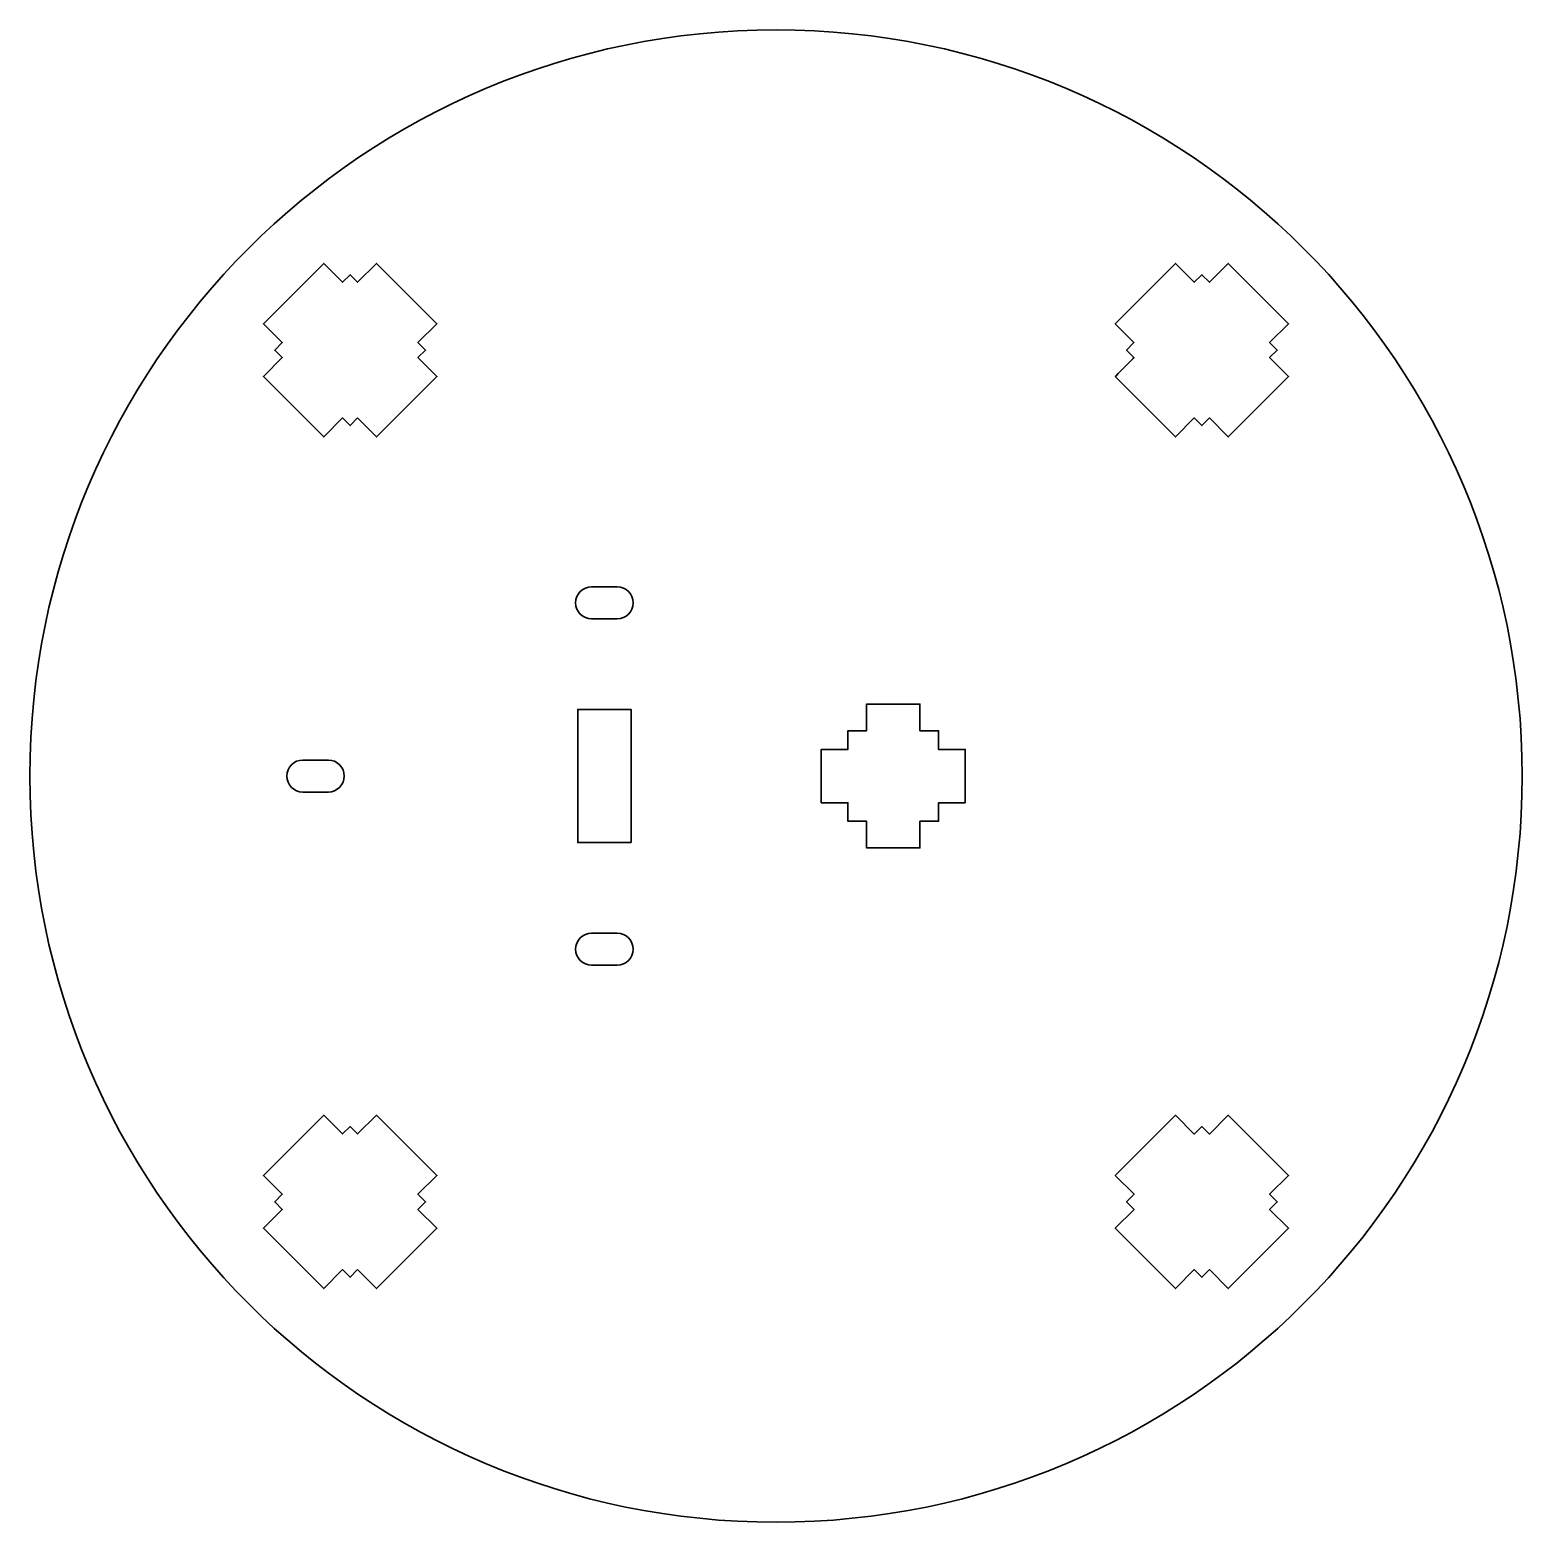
# Model space of a CAD drawing. Header units: inches. Extents: x 234 to 374, y -317 to -177.
import ezdxf

# ---------------------------------------------------------------- set-up
doc = ezdxf.new("R2010")
doc.units = ezdxf.units.IN
doc.header["$MEASUREMENT"] = 0
doc.layers.add('レイヤー 1', color=7, linetype='Continuous')

msp = doc.modelspace()

# ---------------------------------------------------------------- linework, layer by layer
at = {"layer": 'レイヤー 1', "color": 250, "lineweight": 35, "true_color": 0x322c2b}
msp.add_lwpolyline([(290.48, -252.92), (285.48, -252.92), (285.48, -240.42), (290.48, -240.42), (290.48, -252.92)], dxfattribs=at)
for points, knots in [([(374.08, -246.67), (374.08, -285.33), (342.74, -316.67), (304.08, -316.67), (265.42, -316.67), (234.08, -285.33), (234.08, -246.67), (234.08, -208.01), (265.42, -176.67), (304.08, -176.67), (342.74, -176.67), (374.08, -208.01), (374.08, -246.67)], [0, 0, 0, 0, 1, 1, 1, 2, 2, 2, 3, 3, 3, 4, 4, 4, 4]), ([(264.83, -213.08), (264.83, -213.08), (266.6, -214.85), (266.6, -214.85), (266.6, -214.85), (272.26, -209.19), (272.26, -209.19), (272.26, -209.19), (270.49, -207.42), (270.49, -207.42), (270.49, -207.42), (271.2, -206.72), (271.2, -206.72), (271.2, -206.72), (270.49, -206.01), (270.49, -206.01), (270.49, -206.01), (272.26, -204.24), (272.26, -204.24), (272.26, -204.24), (266.6, -198.58), (266.6, -198.58), (266.6, -198.58), (264.83, -200.35), (264.83, -200.35), (264.83, -200.35), (264.13, -199.64), (264.13, -199.64), (264.13, -199.64), (263.42, -200.35), (263.42, -200.35), (263.42, -200.35), (261.65, -198.58), (261.65, -198.58), (261.65, -198.58), (255.99, -204.24), (255.99, -204.24), (255.99, -204.24), (257.76, -206.01), (257.76, -206.01), (257.76, -206.01), (257.05, -206.72), (257.05, -206.72), (257.05, -206.72), (257.76, -207.42), (257.76, -207.42), (257.76, -207.42), (255.99, -209.19), (255.99, -209.19), (255.99, -209.19), (261.65, -214.85), (261.65, -214.85), (261.65, -214.85), (263.42, -213.08), (263.42, -213.08), (263.42, -213.08), (264.13, -213.79), (264.13, -213.79), (264.13, -213.79), (264.83, -213.08), (264.83, -213.08)], [0, 0, 0, 0, 1, 1, 1, 2, 2, 2, 3, 3, 3, 4, 4, 4, 5, 5, 5, 6, 6, 6, 7, 7, 7, 8, 8, 8, 9, 9, 9, 10, 10, 10, 11, 11, 11, 12, 12, 12, 13, 13, 13, 14, 14, 14, 15, 15, 15, 16, 16, 16, 17, 17, 17, 18, 18, 18, 19, 19, 19, 20, 20, 20, 20]), ([(344.74, -213.08), (344.74, -213.08), (346.5, -214.85), (346.5, -214.85), (346.5, -214.85), (352.16, -209.19), (352.16, -209.19), (352.16, -209.19), (350.39, -207.42), (350.39, -207.42), (350.39, -207.42), (351.1, -206.72), (351.1, -206.72), (351.1, -206.72), (350.39, -206.01), (350.39, -206.01), (350.39, -206.01), (352.16, -204.24), (352.16, -204.24), (352.16, -204.24), (346.5, -198.58), (346.5, -198.58), (346.5, -198.58), (344.74, -200.35), (344.74, -200.35), (344.74, -200.35), (344.03, -199.64), (344.03, -199.64), (344.03, -199.64), (343.32, -200.35), (343.32, -200.35), (343.32, -200.35), (341.55, -198.58), (341.55, -198.58), (341.55, -198.58), (335.9, -204.24), (335.9, -204.24), (335.9, -204.24), (337.66, -206.01), (337.66, -206.01), (337.66, -206.01), (336.96, -206.72), (336.96, -206.72), (336.96, -206.72), (337.66, -207.42), (337.66, -207.42), (337.67, -207.42), (335.9, -209.19), (335.9, -209.19), (335.9, -209.19), (341.55, -214.85), (341.55, -214.85), (341.55, -214.85), (343.32, -213.08), (343.32, -213.08), (343.32, -213.08), (344.03, -213.79), (344.03, -213.79), (344.03, -213.79), (344.74, -213.08), (344.74, -213.08)], [0, 0, 0, 0, 1, 1, 1, 2, 2, 2, 3, 3, 3, 4, 4, 4, 5, 5, 5, 6, 6, 6, 7, 7, 7, 8, 8, 8, 9, 9, 9, 10, 10, 10, 11, 11, 11, 12, 12, 12, 13, 13, 13, 14, 14, 14, 15, 15, 15, 16, 16, 16, 17, 17, 17, 18, 18, 18, 19, 19, 19, 20, 20, 20, 20]), ([(286.78, -228.92), (285.95, -228.92), (285.28, -229.59), (285.28, -230.42), (285.28, -231.25), (285.95, -231.92), (286.78, -231.92), (286.78, -231.92), (289.18, -231.92), (289.18, -231.92), (290.01, -231.92), (290.68, -231.25), (290.68, -230.42), (290.68, -229.59), (290.01, -228.92), (289.18, -228.92), (289.18, -228.92), (286.78, -228.92), (286.78, -228.92)], [0, 0, 0, 0, 1, 1, 1, 2, 2, 2, 3, 3, 3, 4, 4, 4, 5, 5, 5, 6, 6, 6, 6]), ([(321.83, -249.17), (321.83, -249.17), (321.83, -244.17), (321.83, -244.17), (321.83, -244.17), (319.33, -244.17), (319.33, -244.17), (319.33, -244.17), (319.33, -242.42), (319.33, -242.42), (319.33, -242.42), (317.58, -242.42), (317.58, -242.42), (317.58, -242.42), (317.58, -239.92), (317.58, -239.92), (317.58, -239.92), (312.58, -239.92), (312.58, -239.92), (312.58, -239.92), (312.58, -242.42), (312.58, -242.42), (312.58, -242.42), (310.83, -242.42), (310.83, -242.42), (310.83, -242.42), (310.83, -244.17), (310.83, -244.17), (310.83, -244.17), (308.33, -244.17), (308.33, -244.17), (308.33, -244.17), (308.33, -249.17), (308.33, -249.17), (308.33, -249.17), (310.83, -249.17), (310.83, -249.17), (310.83, -249.17), (310.83, -250.92), (310.83, -250.92), (310.83, -250.92), (312.58, -250.92), (312.58, -250.92), (312.58, -250.92), (312.58, -253.42), (312.58, -253.42), (312.58, -253.42), (317.58, -253.42), (317.58, -253.42), (317.58, -253.42), (317.58, -250.92), (317.58, -250.92), (317.58, -250.92), (319.33, -250.92), (319.33, -250.92), (319.33, -250.92), (319.33, -249.17), (319.33, -249.17), (319.33, -249.17), (321.83, -249.17), (321.83, -249.17)], [0, 0, 0, 0, 1, 1, 1, 2, 2, 2, 3, 3, 3, 4, 4, 4, 5, 5, 5, 6, 6, 6, 7, 7, 7, 8, 8, 8, 9, 9, 9, 10, 10, 10, 11, 11, 11, 12, 12, 12, 13, 13, 13, 14, 14, 14, 15, 15, 15, 16, 16, 16, 17, 17, 17, 18, 18, 18, 19, 19, 19, 20, 20, 20, 20]), ([(259.68, -245.17), (258.85, -245.17), (258.18, -245.84), (258.18, -246.67), (258.18, -247.5), (258.85, -248.17), (259.68, -248.17), (259.68, -248.17), (262.08, -248.17), (262.08, -248.17), (262.91, -248.17), (263.58, -247.5), (263.58, -246.67), (263.58, -245.84), (262.91, -245.17), (262.08, -245.17), (262.08, -245.17), (259.68, -245.17), (259.68, -245.17)], [0, 0, 0, 0, 1, 1, 1, 2, 2, 2, 3, 3, 3, 4, 4, 4, 5, 5, 5, 6, 6, 6, 6]), ([(286.78, -261.42), (285.95, -261.42), (285.28, -262.09), (285.28, -262.92), (285.28, -263.75), (285.95, -264.42), (286.78, -264.42), (286.78, -264.42), (289.18, -264.42), (289.18, -264.42), (290.01, -264.42), (290.68, -263.75), (290.68, -262.92), (290.68, -262.09), (290.01, -261.42), (289.18, -261.42), (289.18, -261.42), (286.78, -261.42), (286.78, -261.42)], [0, 0, 0, 0, 1, 1, 1, 2, 2, 2, 3, 3, 3, 4, 4, 4, 5, 5, 5, 6, 6, 6, 6]), ([(264.83, -292.98), (264.83, -292.98), (266.6, -294.75), (266.6, -294.75), (266.6, -294.75), (272.26, -289.09), (272.26, -289.09), (272.26, -289.09), (270.49, -287.33), (270.49, -287.33), (270.49, -287.33), (271.2, -286.62), (271.2, -286.62), (271.2, -286.62), (270.49, -285.91), (270.49, -285.91), (270.49, -285.91), (272.26, -284.14), (272.26, -284.14), (272.26, -284.14), (266.6, -278.49), (266.6, -278.49), (266.6, -278.49), (264.83, -280.25), (264.83, -280.25), (264.83, -280.25), (264.13, -279.55), (264.13, -279.55), (264.13, -279.55), (263.42, -280.25), (263.42, -280.25), (263.42, -280.25), (261.65, -278.49), (261.65, -278.49), (261.65, -278.49), (255.99, -284.14), (255.99, -284.14), (255.99, -284.14), (257.76, -285.91), (257.76, -285.91), (257.76, -285.91), (257.05, -286.62), (257.05, -286.62), (257.05, -286.62), (257.76, -287.33), (257.76, -287.33), (257.76, -287.33), (255.99, -289.09), (255.99, -289.09), (255.99, -289.09), (261.65, -294.75), (261.65, -294.75), (261.65, -294.75), (263.42, -292.98), (263.42, -292.98), (263.42, -292.98), (264.13, -293.69), (264.13, -293.69), (264.13, -293.69), (264.83, -292.98), (264.83, -292.98)], [0, 0, 0, 0, 1, 1, 1, 2, 2, 2, 3, 3, 3, 4, 4, 4, 5, 5, 5, 6, 6, 6, 7, 7, 7, 8, 8, 8, 9, 9, 9, 10, 10, 10, 11, 11, 11, 12, 12, 12, 13, 13, 13, 14, 14, 14, 15, 15, 15, 16, 16, 16, 17, 17, 17, 18, 18, 18, 19, 19, 19, 20, 20, 20, 20]), ([(344.74, -292.98), (344.74, -292.98), (346.5, -294.75), (346.5, -294.75), (346.5, -294.75), (352.16, -289.09), (352.16, -289.09), (352.16, -289.09), (350.39, -287.33), (350.39, -287.33), (350.39, -287.33), (351.1, -286.62), (351.1, -286.62), (351.1, -286.62), (350.39, -285.91), (350.39, -285.91), (350.39, -285.91), (352.16, -284.14), (352.16, -284.14), (352.16, -284.14), (346.5, -278.49), (346.5, -278.49), (346.5, -278.49), (344.74, -280.26), (344.74, -280.26), (344.74, -280.26), (344.03, -279.55), (344.03, -279.55), (344.03, -279.55), (343.32, -280.26), (343.32, -280.26), (343.32, -280.26), (341.55, -278.49), (341.55, -278.49), (341.55, -278.49), (335.9, -284.14), (335.9, -284.14), (335.9, -284.14), (337.67, -285.91), (337.67, -285.91), (337.67, -285.91), (336.96, -286.62), (336.96, -286.62), (336.96, -286.62), (337.67, -287.33), (337.67, -287.33), (337.67, -287.33), (335.9, -289.09), (335.9, -289.09), (335.9, -289.09), (341.55, -294.75), (341.55, -294.75), (341.55, -294.75), (343.32, -292.98), (343.32, -292.98), (343.32, -292.98), (344.03, -293.69), (344.03, -293.69), (344.03, -293.69), (344.74, -292.98), (344.74, -292.98)], [0, 0, 0, 0, 1, 1, 1, 2, 2, 2, 3, 3, 3, 4, 4, 4, 5, 5, 5, 6, 6, 6, 7, 7, 7, 8, 8, 8, 9, 9, 9, 10, 10, 10, 11, 11, 11, 12, 12, 12, 13, 13, 13, 14, 14, 14, 15, 15, 15, 16, 16, 16, 17, 17, 17, 18, 18, 18, 19, 19, 19, 20, 20, 20, 20])]:
    msp.add_open_spline(points, degree=3, knots=knots, dxfattribs=at)

doc.saveas('drawing.dxf')
